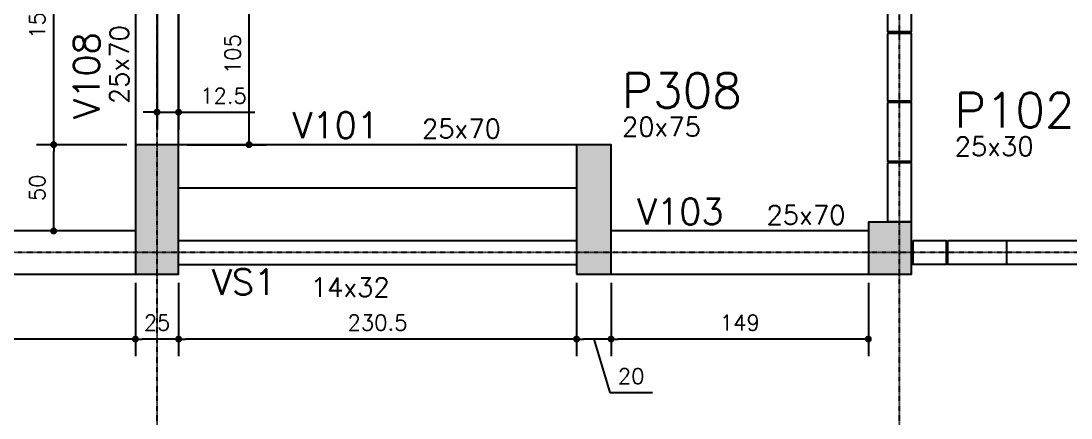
# Model space of a CAD drawing. Extents: x -39962 to 8542, y 35336 to 43602.
# Drawn here: x 1150 to 1758, y 36344 to 36574 of the extents above; entities that cross this region are included whole.
import ezdxf

# ---------------------------------------------------------------- set-up
doc = ezdxf.new("R2010")
doc.units = 0
doc.linetypes.add('AXES', pattern=[0.54, 0.3, -0.08, 0.08, -0.08])
doc.layers.get('0').update_dxf_attribs({"linetype": 'CONTINUOUS'})
doc.layers.get('Defpoints').update_dxf_attribs({"linetype": 'CONTINUOUS'})
for name, color, linetype in [('COTA', 1, 'CONTINUOUS'), ('EIXOS', 1, 'AXES'), ('H2', 252, 'CONTINUOUS'), ('P-D', 2, 'CONTINUOUS'), ('P-M', 5, 'CONTINUOUS'), ('PIL-N', 4, 'CONTINUOUS'), ('VIG-D', 2, 'CONTINUOUS'), ('VIG-N', 4, 'CONTINUOUS'), ('VIGA', 3, 'CONTINUOUS')]:
    doc.layers.add(name, color=color, linetype=linetype)
doc.styles.add('COTA', font='romans.shx')
doc.styles.get("Standard").update_dxf_attribs({"font": 'ROMANS.SHX'})
doc.dimstyles.new('forma', dxfattribs={"dimscale": 5, "dimtxt": 1.8, "dimasz": 0.8, "dimexe": 2, "dimexo": 1, "dimgap": 1, "dimtad": 1, "dimdec": 1, "dimzin": 9, "dimdsep": 46, "dimtxsty": 'COTA', "dimblk1": 'DOT', "dimblk2": 'DOT', "dimsah": 1, "dimcen": 0, "dimdle": 1, "dimclrd": 256, "dimclre": 256, "dimclrt": 2, "dimadec": 0, "dimazin": 0, "dimtfac": 1, "dimtdec": 0, "dimtmove": 0, "dimatfit": 3, "dimfxl": 1, "dimtolj": 1, "dimtzin": 0, "dimarcsym": 0})

# ---------------------------------------------------------------- blocks, each defined once
blk = doc.blocks.new('_Dot')
at = {"color": 0, "linetype": 'ByBlock', "lineweight": -2}
blk.add_line((-0.5, 0), (-1, 0), dxfattribs=at)
at = {"color": 0, "linetype": 'ByBlock', "const_width": 0.5}
blk.add_lwpolyline([(-0.25, 0, 1), (0.25, 0, 1)], format="xyb", close=True, dxfattribs=at)
blk = doc.blocks.new('*D70')
at = {"layer": 'COTA', "lineweight": -2, "transparency": 16777216}
for p, q in [((1491.51, 36422.09), (1491.51, 36379.43)), ((1640.51, 36422.09), (1640.51, 36379.43)), ((1636.51, 36389.43), (1495.51, 36389.43))]:
    blk.add_line(p, q, dxfattribs=at)
at = {"layer": 'Defpoints', "color": 0, "transparency": 16777216}
for p in [(1491.51, 36427.09), (1640.51, 36427.09), (1491.51, 36389.43)]:
    blk.add_point(p, dxfattribs=at)
at = {"layer": 'COTA', "lineweight": -2, "transparency": 16777216, "xscale": 4, "yscale": 4, "zscale": 4, "rotation": 180}
blk.add_blockref('_Dot', (1491.51, 36389.43), dxfattribs=at)
at = {"layer": 'COTA', "lineweight": -2, "transparency": 16777216, "xscale": 4, "yscale": 4, "zscale": 4}
blk.add_blockref('_Dot', (1640.51, 36389.43), dxfattribs=at)
at = {"layer": 'COTA', "color": 2, "transparency": 16777216, "insert": (1566.01, 36398.93), "char_height": 9, "attachment_point": 5, "style": 'COTA'}
blk.add_mtext('\\A1;149 ', dxfattribs=at)
blk = doc.blocks.new('*D71')
at = {"layer": 'COTA', "lineweight": -2, "transparency": 16777216}
for p, q in [((1471.51, 36422.09), (1471.51, 36379.43)), ((1491.51, 36422.09), (1491.51, 36379.43)), ((1487.51, 36389.43), (1475.51, 36389.43)), ((1481.51, 36389.43), (1490.81, 36358.43)), ((1490.81, 36358.43), (1515.39, 36358.43))]:
    blk.add_line(p, q, dxfattribs=at)
at = {"layer": 'Defpoints', "color": 0, "transparency": 16777216}
for p in [(1471.51, 36427.09), (1491.51, 36427.09), (1471.51, 36389.43)]:
    blk.add_point(p, dxfattribs=at)
at = {"layer": 'COTA', "lineweight": -2, "transparency": 16777216, "xscale": 4, "yscale": 4, "zscale": 4, "rotation": 180}
blk.add_blockref('_Dot', (1471.51, 36389.43), dxfattribs=at)
at = {"layer": 'COTA', "lineweight": -2, "transparency": 16777216, "xscale": 4, "yscale": 4, "zscale": 4}
blk.add_blockref('_Dot', (1491.51, 36389.43), dxfattribs=at)
at = {"layer": 'COTA', "color": 2, "transparency": 16777216, "insert": (1503.1, 36367.93), "char_height": 9, "attachment_point": 5, "style": 'COTA'}
blk.add_mtext('\\A1;20 ', dxfattribs=at)
blk = doc.blocks.new('*D72')
at = {"layer": 'COTA', "lineweight": -2, "transparency": 16777216}
for p, q in [((1241.01, 36422.09), (1241.01, 36379.43)), ((1471.51, 36422.09), (1471.51, 36379.43)), ((1467.51, 36389.43), (1245.01, 36389.43))]:
    blk.add_line(p, q, dxfattribs=at)
at = {"layer": 'Defpoints', "color": 0, "transparency": 16777216}
for p in [(1241.01, 36427.09), (1471.51, 36427.09), (1241.01, 36389.43)]:
    blk.add_point(p, dxfattribs=at)
at = {"layer": 'COTA', "lineweight": -2, "transparency": 16777216, "xscale": 4, "yscale": 4, "zscale": 4, "rotation": 180}
blk.add_blockref('_Dot', (1241.01, 36389.43), dxfattribs=at)
at = {"layer": 'COTA', "lineweight": -2, "transparency": 16777216, "xscale": 4, "yscale": 4, "zscale": 4}
blk.add_blockref('_Dot', (1471.51, 36389.43), dxfattribs=at)
at = {"layer": 'COTA', "color": 2, "transparency": 16777216, "insert": (1356.26, 36398.93), "char_height": 9, "attachment_point": 5, "style": 'COTA'}
blk.add_mtext('\\A1;230.5 ', dxfattribs=at)
blk = doc.blocks.new('*D73')
at = {"layer": 'COTA', "lineweight": -2, "transparency": 16777216}
for p, q in [((1216.01, 36422.09), (1216.01, 36379.43)), ((1241.01, 36422.09), (1241.01, 36379.43)), ((1237.01, 36389.43), (1220.01, 36389.43))]:
    blk.add_line(p, q, dxfattribs=at)
at = {"layer": 'Defpoints', "color": 0, "transparency": 16777216}
for p in [(1216.01, 36427.09), (1241.01, 36427.09), (1216.01, 36389.43)]:
    blk.add_point(p, dxfattribs=at)
at = {"layer": 'COTA', "lineweight": -2, "transparency": 16777216, "xscale": 4, "yscale": 4, "zscale": 4, "rotation": 180}
blk.add_blockref('_Dot', (1216.01, 36389.43), dxfattribs=at)
at = {"layer": 'COTA', "lineweight": -2, "transparency": 16777216, "xscale": 4, "yscale": 4, "zscale": 4}
blk.add_blockref('_Dot', (1241.01, 36389.43), dxfattribs=at)
at = {"layer": 'COTA', "color": 2, "transparency": 16777216, "insert": (1228.51, 36398.93), "char_height": 9, "attachment_point": 5, "style": 'COTA'}
blk.add_mtext('\\A1;25 ', dxfattribs=at)
blk = doc.blocks.new('*D74')
at = {"layer": 'COTA', "lineweight": -2, "transparency": 16777216}
for p, q in [((1216.01, 36422.09), (1216.01, 36379.43)), ((840.51, 36395.6), (840.51, 36379.43)), ((1212.01, 36389.43), (844.51, 36389.43))]:
    blk.add_line(p, q, dxfattribs=at)
at = {"layer": 'Defpoints', "color": 0, "transparency": 16777216}
for p in [(1216.01, 36427.09), (840.51, 36400.6), (840.51, 36389.43)]:
    blk.add_point(p, dxfattribs=at)
at = {"layer": 'COTA', "lineweight": -2, "transparency": 16777216, "xscale": 4, "yscale": 4, "zscale": 4, "rotation": 180}
blk.add_blockref('_Dot', (840.51, 36389.43), dxfattribs=at)
at = {"layer": 'COTA', "lineweight": -2, "transparency": 16777216, "xscale": 4, "yscale": 4, "zscale": 4}
blk.add_blockref('_Dot', (1216.01, 36389.43), dxfattribs=at)
at = {"layer": 'COTA', "color": 2, "transparency": 16777216, "insert": (1028.26, 36398.93), "char_height": 9, "attachment_point": 5, "style": 'COTA'}
blk.add_mtext('\\A1;375.5 ', dxfattribs=at)
blk = doc.blocks.new('*D75')
at = {"layer": 'COTA', "lineweight": -2, "transparency": 16777216}
for p, q in [((1211.01, 36502.09), (1158.68, 36502.09)), ((1168.68, 36456.09), (1168.68, 36498.09)), ((1183.52, 36452.09), (1158.68, 36452.09))]:
    blk.add_line(p, q, dxfattribs=at)
at = {"layer": 'Defpoints', "color": 0, "transparency": 16777216}
for p in [(1168.68, 36502.09), (1216.01, 36502.09), (1188.52, 36452.09)]:
    blk.add_point(p, dxfattribs=at)
at = {"layer": 'COTA', "lineweight": -2, "transparency": 16777216, "xscale": 4, "yscale": 4, "zscale": 4}
for p, rotation in [((1168.68, 36502.09), 90), ((1168.68, 36452.09), 270)]:
    blk.add_blockref('_Dot', p, dxfattribs=dict(at, rotation=rotation))
at = {"layer": 'COTA', "color": 2, "transparency": 16777216, "insert": (1159.18, 36477.09), "char_height": 9, "attachment_point": 5, "rotation": 90, "style": 'COTA'}
blk.add_mtext('\\A1;50 ', dxfattribs=at)
blk = doc.blocks.new('*D76')
at = {"layer": 'COTA', "lineweight": -2, "transparency": 16777216}
for p, q in [((1175.61, 36659.59), (1158.68, 36659.59)), ((1168.68, 36506.09), (1168.68, 36655.59)), ((1211.01, 36502.09), (1158.68, 36502.09))]:
    blk.add_line(p, q, dxfattribs=at)
at = {"layer": 'Defpoints', "color": 0, "transparency": 16777216}
for p in [(1168.68, 36659.59), (1180.61, 36659.59), (1216.01, 36502.09)]:
    blk.add_point(p, dxfattribs=at)
at = {"layer": 'COTA', "lineweight": -2, "transparency": 16777216, "xscale": 4, "yscale": 4, "zscale": 4}
for p, rotation in [((1168.68, 36659.59), 90), ((1168.68, 36502.09), 270)]:
    blk.add_blockref('_Dot', p, dxfattribs=dict(at, rotation=rotation))
at = {"layer": 'COTA', "color": 2, "transparency": 16777216, "insert": (1159.18, 36580.84), "char_height": 9, "attachment_point": 5, "rotation": 90, "style": 'COTA'}
blk.add_mtext('\\A1;157.5 ', dxfattribs=at)
blk = doc.blocks.new('*D146')
at = {"layer": 'COTA', "lineweight": -2, "transparency": 16777216}
for p, q in [((1226.51, 36607.09), (1291.83, 36607.09)), ((1281.83, 36506.09), (1281.83, 36603.09)), ((1246.01, 36502.09), (1291.83, 36502.09))]:
    blk.add_line(p, q, dxfattribs=at)
at = {"layer": 'Defpoints', "color": 0, "transparency": 16777216}
for p in [(1221.51, 36607.09), (1281.83, 36607.09), (1241.01, 36502.09)]:
    blk.add_point(p, dxfattribs=at)
at = {"layer": 'COTA', "lineweight": -2, "transparency": 16777216, "xscale": 4, "yscale": 4, "zscale": 4}
for p, rotation in [((1281.83, 36607.09), 90), ((1281.83, 36502.09), 270)]:
    blk.add_blockref('_Dot', p, dxfattribs=dict(at, rotation=rotation))
at = {"layer": 'COTA', "color": 2, "transparency": 16777216, "insert": (1272.33, 36554.59), "char_height": 9, "attachment_point": 5, "rotation": 90, "style": 'COTA'}
blk.add_mtext('\\A1;105 ', dxfattribs=at)
blk = doc.blocks.new('*D147')
at = {"layer": 'COTA', "lineweight": -2, "transparency": 16777216}
for p, q in [((1228.51, 36602.09), (1228.51, 36510.92)), ((1241.01, 36595.14), (1241.01, 36510.92)), ((1224.51, 36520.92), (1220.51, 36520.92)), ((1228.51, 36520.92), (1241.01, 36520.92)), ((1245.01, 36520.92), (1285.16, 36520.92))]:
    blk.add_line(p, q, dxfattribs=at)
at = {"layer": 'Defpoints', "color": 0, "transparency": 16777216}
for p in [(1228.51, 36607.09), (1241.01, 36600.14), (1228.51, 36520.92)]:
    blk.add_point(p, dxfattribs=at)
at = {"layer": 'COTA', "lineweight": -2, "transparency": 16777216, "xscale": 4, "yscale": 4, "zscale": 4}
blk.add_blockref('_Dot', (1228.51, 36520.92), dxfattribs=at)
at = {"layer": 'COTA', "lineweight": -2, "transparency": 16777216, "xscale": 4, "yscale": 4, "zscale": 4, "rotation": 180}
blk.add_blockref('_Dot', (1241.01, 36520.92), dxfattribs=at)
at = {"layer": 'COTA', "color": 2, "transparency": 16777216, "insert": (1267.09, 36530.42), "char_height": 9, "attachment_point": 5, "style": 'COTA'}
blk.add_mtext('\\A1;12.5 ', dxfattribs=at)

msp = doc.modelspace()

# ---------------------------------------------------------------- hatches: boundary and pattern name
at = {"layer": 'H2'}
for points in [[(1216.01, 36427.09), (1241.01, 36427.09), (1241.01, 36502.09), (1216.01, 36502.09)], [(1471.51, 36427.09), (1491.51, 36427.09), (1491.51, 36502.09), (1471.51, 36502.09)], [(1640.51, 36427.09), (1665.51, 36427.09), (1665.51, 36457.09), (1640.51, 36457.09)]]:
    msp.add_hatch(color=256, dxfattribs=at).paths.add_polyline_path(points)

# ---------------------------------------------------------------- linework, layer by layer
msp.add_line((1686.51, 36446.59), (1815.51, 36446.59))
for points in [[(1651.51, 36606.59), (1651.51, 36567.59), (1665.51, 36567.59), (1665.51, 36606.59), (1651.51, 36606.59)], [(1651.51, 36566.59), (1651.51, 36527.59), (1665.51, 36527.59), (1665.51, 36566.59), (1651.51, 36566.59)], [(1651.51, 36526.59), (1651.51, 36492.59), (1665.51, 36492.59), (1665.51, 36526.59), (1651.51, 36526.59)], [(1651.51, 36491.59), (1651.51, 36457.59), (1665.51, 36457.59), (1665.51, 36491.59), (1651.51, 36491.59)], [(1666.51, 36446.59), (1685.51, 36446.59), (1685.51, 36432.59), (1666.51, 36432.59), (1666.51, 36446.59)], [(1815.51, 36432.59), (1686.51, 36432.59), (1686.51, 36446.59)], [(1720.51, 36446.59), (1720.51, 36432.59)]]:
    msp.add_lwpolyline(points)
at = {"layer": 'EIXOS', "color": 244, "true_color": 0x991b1e}
for p, q in [((1228.51, 35634.64), (1228.51, 37454.66)), ((1658.51, 35634.64), (1658.51, 37452.69)), ((3320.81, 36439.59), (632.05, 36439.59))]:
    msp.add_line(p, q, dxfattribs=at)
at = {"layer": 'P-M', "linetype": 'Continuous'}
for points in [[(1216.01, 36427.09), (1241.01, 36427.09), (1241.01, 36502.09), (1216.01, 36502.09), (1216.01, 36427.09)], [(1471.51, 36427.09), (1491.51, 36427.09), (1491.51, 36502.09), (1471.51, 36502.09), (1471.51, 36427.09)], [(1640.51, 36427.09), (1665.51, 36427.09), (1665.51, 36457.09), (1640.51, 36457.09), (1640.51, 36427.09)]]:
    msp.add_lwpolyline(points, dxfattribs=at)
at = {"layer": 'VIGA'}
for p, q in [((1216.01, 36659.59), (1216.01, 36502.09)), ((1241.01, 36502.09), (1241.01, 36659.59)), ((1471.51, 36502.09), (1241.01, 36502.09)), ((1241.01, 36477.09), (1471.51, 36477.09)), ((1216.01, 36452.09), (840.51, 36452.09)), ((1640.51, 36452.09), (1491.51, 36452.09)), ((1241.01, 36446.59), (1471.51, 36446.59)), ((840.51, 36427.09), (1216.01, 36427.09)), ((1241.01, 36432.59), (1471.51, 36432.59)), ((1491.51, 36427.09), (1640.51, 36427.09))]:
    msp.add_line(p, q, dxfattribs=at)

# ---------------------------------------------------------------- texts
at = {"layer": 'P-D', "linetype": 'Continuous'}
for s, p in [('20x75', (1497.8, 36506.94)), ('25x30', (1690.51, 36495.59))]:
    msp.add_text(s, height=11, dxfattribs=at).set_placement(p)
at = {"layer": 'PIL-N', "linetype": 'Continuous'}
for s, p in [('P308', (1497.8, 36523.44)), ('P102', (1690.51, 36512.09))]:
    msp.add_text(s, height=20, dxfattribs=at).set_placement(p)
at = {"layer": 'VIG-D', "linetype": 'Continuous'}
msp.add_text('25x70', height=11, rotation=90, dxfattribs=at).set_placement((1212.18, 36525.63))
for s, p in [('25x70', (1381.96, 36505.84)), ('25x70', (1581.51, 36455.84)), ('14x32', (1317.55, 36413.92))]:
    msp.add_text(s, height=11, dxfattribs=at).set_placement(p)
at = {"layer": 'VIG-N', "linetype": 'Continuous'}
msp.add_text('V108', height=15, rotation=90, dxfattribs=at).set_placement((1195.21, 36517.09))
for s, p in [('V101', (1306.96, 36505.84)), ('V103', (1506.51, 36455.84)), ('VS1', (1260.26, 36415.03))]:
    msp.add_text(s, height=15, dxfattribs=at).set_placement(p)

# ---------------------------------------------------------------- dimensions: what is measured, and where the dimension line sits
at = {"layer": 'COTA'}
for base, p1, p2, override, picture, middle in [((1168.68, 36659.59), (1216.01, 36502.09), (1180.61, 36659.59), {"dimpost": ' ', "dimtmove": 1}, '*D76', (1159.18, 36580.84)), ((1281.83, 36607.09), (1241.01, 36502.09), (1221.51, 36607.09), {"dimpost": ' '}, '*D146', (1272.33, 36554.59)), ((1168.68, 36502.09), (1188.52, 36452.09), (1216.01, 36502.09), {"dimpost": ' '}, '*D75', (1159.18, 36477.09))]:
    dim = msp.add_linear_dim(base=base, p1=p1, p2=p2, angle=90, dimstyle='forma', override=override, dxfattribs=at)
    dim.commit()
    dim.dimension.update_dxf_attribs({"geometry": picture, "text_midpoint": middle})
dim = msp.add_linear_dim(base=(1228.51, 36520.92), p1=(1241.01, 36600.14), p2=(1228.51, 36607.09), dimstyle='forma', override={"dimpost": ' '}, dxfattribs=at)
dim.commit()
dim.dimension.update_dxf_attribs({"geometry": '*D147', "text_midpoint": (1267.09, 36520.92), "dimtype": 128})
for base, p1, p2, override, picture, middle in [((840.51, 36389.43), (1216.01, 36427.09), (840.51, 36400.6), {"dimpost": ' ', "dimtmove": 1}, '*D74', (1028.26, 36398.93)), ((1216.01, 36389.43), (1241.01, 36427.09), (1216.01, 36427.09), {"dimpost": ' ', "dimtmove": 1}, '*D73', (1228.51, 36398.93)), ((1241.01, 36389.43), (1471.51, 36427.09), (1241.01, 36427.09), {"dimpost": ' ', "dimtmove": 1}, '*D72', (1356.26, 36398.93)), ((1471.51, 36389.43), (1491.51, 36427.09), (1471.51, 36427.09), {"dimpost": ' ', "dimtmove": 1}, '*D71', (1495.81, 36367.93)), ((1491.51, 36389.43), (1640.51, 36427.09), (1491.51, 36427.09), {"dimpost": ' '}, '*D70', (1566.01, 36398.93))]:
    dim = msp.add_linear_dim(base=base, p1=p1, p2=p2, dimstyle='forma', override=override, dxfattribs=at)
    dim.commit()
    dim.dimension.update_dxf_attribs({"geometry": picture, "text_midpoint": middle})

doc.saveas('drawing.dxf')
